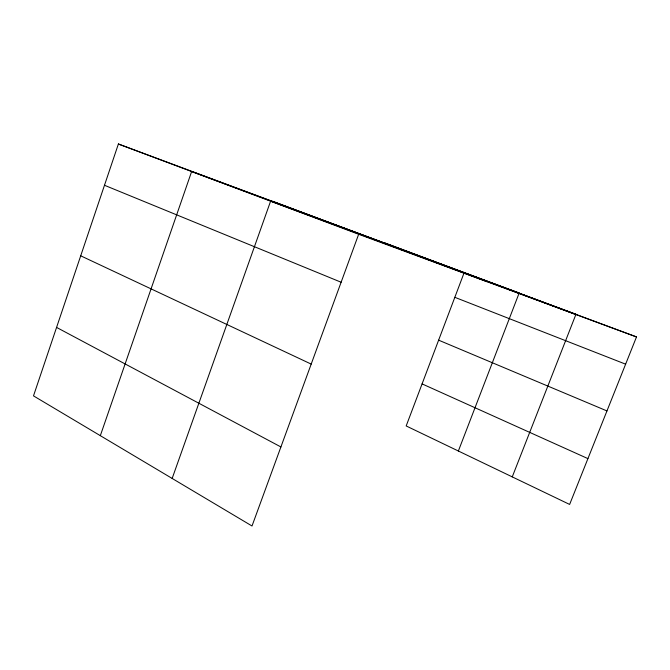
<?xml version="1.0" encoding="UTF-8"?>
<svg xmlns="http://www.w3.org/2000/svg" width="670" height="670" viewBox="0 0 670 670"><rect width="100%" height="100%" fill="white"/><g stroke="black" fill="none" stroke-linecap="round" stroke-linejoin="round"><path stroke-width="1" d="M118.389 144.008L33.5 395.878L252.012 525.992L358.659 234.266L118.389 144.008L636.5 336.926L569.634 504.435L406.179 425.953L464.26 272.38M100.324 435.668L191.637 171.52L519.191 292.966L458.364 451.01M172.156 478.447L270.596 201.184L575.974 314.247L512.257 476.881M358.659 234.266L636.5 336.926M384.186 242.657L575.363 314.331M272.665 201.268L487.107 281.727M454.83 297.321L625.621 364.17M104.487 185.272L341.122 282.238M438.624 340.159L606.961 410.928M422.083 383.893L587.925 458.615M80.71 255.814L311.198 364.095M56.573 327.412L280.906 446.957"/></g></svg>
